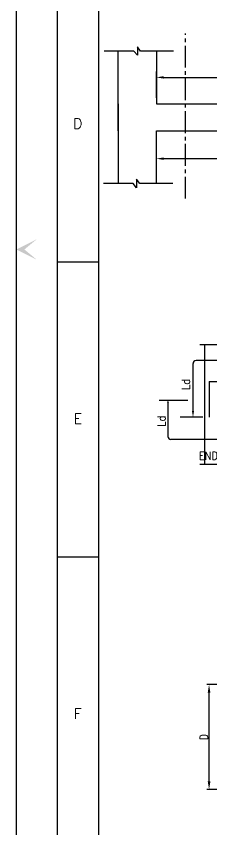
# Model space of a CAD drawing. Extents: x 455722 to 1142355, y -625363 to -272741.
# Drawn here: x 510696 to 517424, y -533193 to -505257 of the extents above; entities that cross this region are included whole.
import ezdxf
from ezdxf.enums import TextEntityAlignment as Align

# ---------------------------------------------------------------- set-up
doc = ezdxf.new("R2010")
doc.units = 0
doc.header["$LTSCALE"] = 500
doc.header["$MEASUREMENT"] = 0
doc.linetypes.add('CENTER2', pattern=[1.125, 0.75, -0.125, 0.125, -0.125])
doc.layers.get('DEFPOINTS').update_dxf_attribs({"color": 4})
for name, color, linetype in [('col & circal', 8, 'CENTER2'), ('CUTOUT2', 9, 'Continuous'), ('DIM', 5, 'Continuous'), ('hat', 8, 'Continuous'), ('PNA', 10, 'Continuous'), ('S-COLUMN', 1, 'Continuous'), ('S-CONCRET LINE', 4, 'Continuous'), ('S-DIM-1', 5, 'Continuous'), ('S-REINFORCEMENT', 6, 'Continuous'), ('S-TEXT-1', 4, 'Continuous')]:
    doc.layers.add(name, color=color, linetype=linetype)
doc.styles.add('ROMANS', font='r.shx', dxfattribs={"width": 0.8, "height": 275, "bigfont": 'bigfont.shx'})
doc.dimstyles.new('Copy of INT2TIMES', dxfattribs={"dimtxt": 300, "dimasz": 275, "dimexe": 75, "dimexo": 75, "dimgap": 40, "dimtad": 1, "dimdec": 0, "dimlfac": 0.5, "dimrnd": 5, "dimzin": 0, "dimdsep": 46, "dimtxsty": 'ROMANS', "dimcen": -1, "dimclrd": 5, "dimclre": 5, "dimclrt": 4, "dimadec": 0, "dimazin": 0, "dimtfac": 1, "dimtdec": 0, "dimtix": 1, "dimtofl": 0, "dimtmove": 2, "dimatfit": 3, "dimfxl": 0, "dimtolj": 1, "dimtzin": 0, "dimarcsym": 0})
doc.dimstyles.new('dim100', dxfattribs={"dimtxt": 250, "dimasz": 250, "dimexe": 200, "dimexo": 200, "dimgap": 100, "dimtad": 1, "dimdec": 0, "dimzin": 0, "dimdsep": 46, "dimtxsty": 'ROMANS', "dimcen": 0, "dimclrd": 5, "dimclre": 5, "dimclrt": 4, "dimadec": 0, "dimazin": 0, "dimtfac": 1, "dimtdec": 0, "dimtix": 1, "dimtofl": 0, "dimtmove": 2, "dimatfit": 3, "dimfxl": 0, "dimtolj": 1, "dimtzin": 0, "dimlwd": -1, "dimlwe": -1, "dimarcsym": 0})

# ---------------------------------------------------------------- blocks, each defined once
blk = doc.blocks.new('FOLDER')
at = {"layer": 'PNA'}
for points in [[(-1250, 2500), (0, 0), (0, 1000)], [(1250, 2500), (0, 0), (0, 1000)]]:
    blk.add_solid(points, dxfattribs=at)
blk = doc.blocks.new('A1')
at = {"flags": 128}
blk.add_lwpolyline([(0, 0), (82779, 0), (82779, 58231), (0, 58231)], close=True, dxfattribs=at)
at = {"layer": 'PNA'}
for p, q in [((984, 29233), (1969, 29233)), ((984, 22171), (1969, 22171))]:
    blk.add_line(p, q, dxfattribs=at)
at = {"layer": 'PNA', "color": 1}
for points in [[(984, 492), (82287, 492), (82287, 57739), (984, 57739)], [(1969, 984), (81794, 984), (81794, 57247), (1969, 57247)]]:
    blk.add_lwpolyline(points, close=True, dxfattribs=at)
at = {"layer": 'PNA', "xscale": 0.196857838483993, "yscale": 0.196857838483993, "zscale": 0.196857838483993, "rotation": 270}
blk.add_blockref('FOLDER', (0, 29529), dxfattribs=at)
at = {"layer": 'PNA', "style": 'ROMANS'}
for s, p in [('D', (1476, 32541)), ('E', (1476, 25479)), ('F', (1476, 18417))]:
    blk.add_text(s, height=246, dxfattribs=at).set_placement(p, align=Align.MIDDLE)
blk = doc.blocks.new('*D458')
at = {"layer": 'DEFPOINTS', "color": 0}
for p in [(517331, -528211), (518448, -528211), (518448, -531811)]:
    blk.add_point(p, dxfattribs=at)
at = {"layer": 'DIM', "color": 5, "lineweight": -2, "ltscale": 2}
for p, q in [((518373, -528211), (517256, -528211)), ((517331, -531536), (517331, -528486)), ((518373, -531811), (517256, -531811))]:
    blk.add_line(p, q, dxfattribs=at)
at = {"layer": 'DIM', "color": 5}
for points in [[(517377, -528486), (517285, -528486), (517331, -528211)], [(517285, -531536), (517377, -531536), (517331, -531811)]]:
    blk.add_solid(points, dxfattribs=at)
at = {"layer": 'DIM', "color": 4, "insert": (517153, -530011), "char_height": 275, "attachment_point": 5, "rotation": 90, "style": 'ROMANS'}
blk.add_mtext('\\A1;D', dxfattribs=at)
blk = doc.blocks.new('*D560')
at = {"layer": 'DEFPOINTS', "color": 0}
for p in [(515517, -510147), (525517, -510147), (525517, -510147)]:
    blk.add_point(p, dxfattribs=at)
at = {"layer": 'S-DIM-1', "color": 5}
for p, q in [((515517, -509947), (515517, -509947)), ((525517, -509947), (525517, -509947)), ((515767, -510147), (525267, -510147))]:
    blk.add_line(p, q, dxfattribs=at)
for points in [[(515767, -510106), (515767, -510189), (515517, -510147)], [(525267, -510189), (525267, -510106), (525517, -510147)]]:
    blk.add_solid(points, dxfattribs=at)
at = {"layer": 'S-DIM-1', "color": 4, "char_height": 275, "attachment_point": 5, "style": 'ROMANS'}
for s, insert in [('\\A1;L', (520517, -509910)), ('CLEAR SPAN', (520517, -510385))]:
    blk.add_mtext(s, dxfattribs=dict(at, insert=insert))
blk = doc.blocks.new('*D561')
at = {"layer": 'DEFPOINTS', "color": 0}
for p in [(520517, -507356), (515517, -508259), (520517, -508259)]:
    blk.add_point(p, dxfattribs=at)
at = {"layer": 'S-DIM-1', "color": 5}
for p, q in [((515517, -508059), (515517, -507156)), ((520517, -508059), (520517, -507156)), ((515767, -507356), (520267, -507356))]:
    blk.add_line(p, q, dxfattribs=at)
for points in [[(515767, -507314), (515767, -507398), (515517, -507356)], [(520267, -507398), (520267, -507314), (520517, -507356)]]:
    blk.add_solid(points, dxfattribs=at)
at = {"layer": 'S-DIM-1', "color": 4, "insert": (518017, -507046), "char_height": 275, "attachment_point": 5, "style": 'ROMANS'}
blk.add_mtext('\\A1;L/2', dxfattribs=at)

msp = doc.modelspace()

# ---------------------------------------------------------------- linework, layer by layer
at = {"layer": 'col & circal', "linetype": 'CENTER2', "ltscale": 2}
msp.add_line((516514.892, -511518.319), (516514.892, -505854.194), dxfattribs=at)
at = {"layer": 'CUTOUT2', "linetype": 'Continuous', "elevation": 0}
for points in [[(516109.911, -506453.256), (514975.377, -506453.232), (514862.892, -506307.633), (514862.892, -506597.556), (514747.557, -506453.232), (513722.969, -506453.265)], [(516083.158, -510999.351), (514948.624, -510999.327), (514836.139, -510853.728), (514836.139, -511143.652), (514720.804, -510999.327), (513696.216, -510999.36)]]:
    msp.add_lwpolyline(points, dxfattribs=at)
at = {"layer": 'DIM'}
msp.add_line((519100.314, -517080.856), (516883.969, -517080.856), dxfattribs=at)
at = {"layer": 'DIM', "ltscale": 2}
for p, q in [((516778.557, -518817.574), (516778.557, -517186.268)), ((516595.711, -518448.657), (515613.586, -518448.657)), ((515915.022, -518532.355), (515915.022, -519686.079)), ((517118.707, -519024.654), (516337.043, -519024.654)), ((519115.735, -519791.492), (516020.435, -519791.492))]:
    msp.add_line(p, q, dxfattribs=at)
at = {"layer": 'DIM', "color": 5}
msp.add_arc((516883.969, -517186.268), 105.413, 90, 180, dxfattribs=at)
at = {"layer": 'DIM', "ltscale": 2}
msp.add_arc((516020.435, -519686.079), 105.413, 180, 270, dxfattribs=at)
for points in [[(515951.927, -518532.355), (515880.701, -518532.355), (515916.314, -518442.061)], [(516814.167, -518817.574), (516742.944, -518817.574), (516778.557, -519031.25)]]:
    msp.add_solid(points, dxfattribs=at)
at = {"layer": 'hat'}
for points in [[(517017.385, -516533.234), (518017.728, -516533.234), (518294.299, -516309.296), (518062.584, -516816.89), (518346.625, -516525.771), (519550.374, -516525.771)], [(517017.385, -520637.135), (518017.728, -520637.135), (518294.299, -520413.197), (518062.584, -520920.791), (518346.625, -520629.672), (519550.374, -520629.672)]]:
    msp.add_lwpolyline(points, dxfattribs=at)
at = {"layer": 'S-COLUMN', "color": 10, "ltscale": 2}
msp.add_line((517172.528, -516533.234), (517172.528, -520637.135), dxfattribs=at)
at = {"layer": 'S-CONCRET LINE', "color": 130}
for p, q in [((514208.51, -509192.787), (514208.51, -506452.595)), ((515517.274, -506452.595), (515517.274, -508259.151)), ((514208.51, -508259.151), (514208.51, -510999.344)), ((515517.274, -508259.151), (525517.274, -508259.151)), ((515517.274, -509192.787), (525517.274, -509192.787)), ((515517.274, -510999.344), (515517.274, -509192.787))]:
    msp.add_line(p, q, dxfattribs=at)
at = {"layer": 'S-REINFORCEMENT'}
for q in [(526266.071, -517800.07), (517332.528, -519025.977)]:
    msp.add_line((517332.528, -517800.07), q, dxfattribs=at)

# ---------------------------------------------------------------- block references
at = {"xscale": 1.434849416022188, "yscale": 1.434849416022188, "zscale": 1.434849416022188}
msp.add_blockref('A1', (510695.778, -555636), dxfattribs=at)

# ---------------------------------------------------------------- texts
at = {"layer": 'S-TEXT-1', "style": 'ROMANS', "width": 0.9}
for p in [(516533.835, -517898.479), (515693.703, -519162.197)]:
    msp.add_text('Ld', height=275, rotation=90, dxfattribs=at).set_placement(p, align=Align.MIDDLE)
msp.add_text('END SUPPORT', height=275, dxfattribs=at).set_placement((518150.078, -520347.793), align=Align.MIDDLE_CENTER)

# ---------------------------------------------------------------- dimensions: what is measured, and where the dimension line sits
at = {"layer": 'DIM', "ltscale": 2}
dim = msp.add_linear_dim(base=(517330.841, -528211.442), p1=(518447.928, -531811.442), p2=(518447.928, -528211.442), angle=90, text='D', dimstyle='Copy of INT2TIMES', dxfattribs=at)
dim.commit()
dim.dimension.update_dxf_attribs({"geometry": '*D458', "text_midpoint": (517153.341, -530011.442)})
at = {"layer": 'S-DIM-1'}
for base, p1, p2, text, picture, middle in [((520517.274, -507355.873), (515517.274, -508259.151), (520517.274, -508259.151), 'L/2', '*D561', (518017.274, -507046.349)), ((525517.274, -510147.28), (515517.274, -510147.28), (525517.274, -510147.28), 'L\\XCLEAR SPAN', '*D560', (520517.274, -510147.28))]:
    dim = msp.add_linear_dim(base=base, p1=p1, p2=p2, text=text, dimstyle='dim100', override={"dimarcsym": 1}, dxfattribs=at)
    dim.commit()
    dim.dimension.update_dxf_attribs({"geometry": picture, "text_midpoint": middle})

doc.saveas('drawing.dxf')
